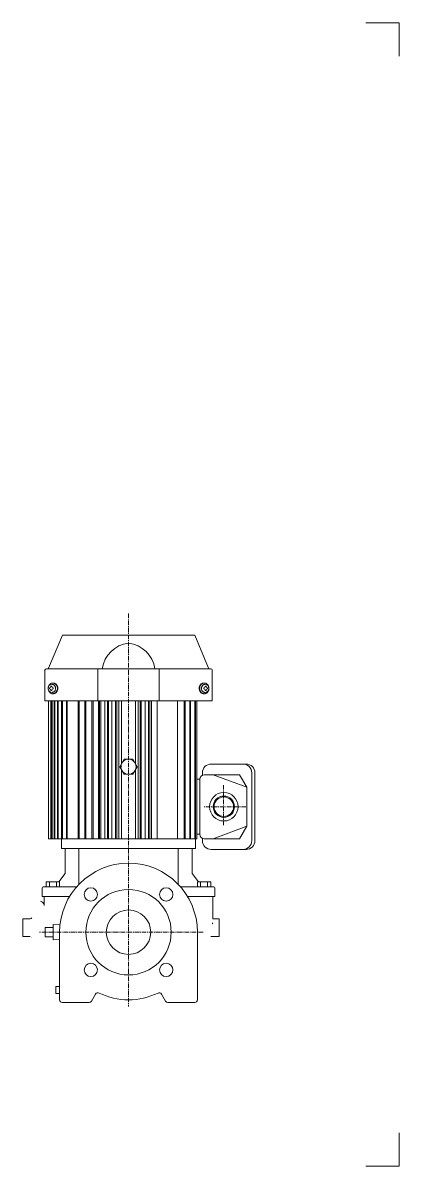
# Model space of a CAD drawing. Units: millimetres at full size. Extents: x -2521 to 910, y -642 to 642.
# Drawn here: x 487 to 910, y -642 to 642 of the extents above; entities that cross this region are included whole.
import ezdxf

# ---------------------------------------------------------------- set-up
doc = ezdxf.new("R2010")
doc.units = ezdxf.units.MM
doc.header["$LTSCALE"] = 4
doc.linetypes.add('USER1', pattern=[2, 1.25, -0.25, 0.25, -0.25])
doc.layers.add('0-3_DETAIL', color=7, linetype='Continuous', lineweight=18)
doc.layers.add('0-4_Defpoints', color=7, linetype='Continuous', lineweight=18)

msp = doc.modelspace()

# ---------------------------------------------------------------- linework, layer by layer
at = {"layer": '0-3_DETAIL', "color": 4, "linetype": 'USER1'}
for p, q in [((605.562, -21.234), (605.562, -463.092)), ((712.562, -214.301), (712.562, -259.707)), ((712.562, -214.301), (712.562, -259.707)), ((712.562, -214.301), (712.562, -258.834)), ((737.512, -238.547), (690.619, -238.547)), ((689.399, -379.547), (505.215, -379.547))]:
    msp.add_line(p, q, dxfattribs=at)
at = {"layer": '0-3_DETAIL'}
for p, q in [((531.162, -45.547), (515.421, -82.941)), ((531.162, -45.547), (679.962, -45.547)), ((679.962, -45.547), (695.702, -82.941)), ((511.562, -85.147), (511.562, -119.547)), ((513.162, -83.547), (697.962, -83.547)), ((571.037, -83.547), (571.037, -119.547)), ((640.086, -83.547), (640.086, -119.547)), ((699.562, -85.147), (699.562, -119.547)), ((516.987, -104.947), (516.637, -104.947)), ((516.637, -106.147), (516.637, -104.947)), ((516.987, -106.147), (516.637, -106.147)), ((519.387, -103.097), (518.187, -103.097)), ((518.187, -103.747), (518.187, -103.097)), ((518.187, -107.997), (518.187, -107.347)), ((519.387, -107.997), (518.187, -107.997)), ((519.387, -103.747), (519.387, -103.097)), ((519.387, -107.997), (519.387, -107.347)), ((520.587, -104.947), (520.937, -104.947)), ((520.587, -106.147), (520.937, -106.147)), ((520.937, -106.147), (520.937, -104.947)), ((690.186, -106.147), (690.186, -104.947)), ((690.536, -104.947), (690.186, -104.947)), ((690.536, -106.147), (690.186, -106.147)), ((691.736, -103.097), (692.936, -103.097)), ((691.736, -103.747), (691.736, -103.097)), ((691.736, -107.997), (691.736, -107.347)), ((691.736, -107.997), (692.936, -107.997)), ((692.936, -103.747), (692.936, -103.097)), ((692.936, -107.997), (692.936, -107.347)), ((694.136, -104.947), (694.486, -104.947)), ((694.136, -106.147), (694.486, -106.147)), ((694.486, -106.147), (694.486, -104.947)), ((511.562, -119.547), (699.562, -119.547)), ((515.478, -119.547), (515.478, -274.547)), ((518.024, -119.547), (518.024, -274.547)), ((519.128, -119.547), (519.128, -274.547)), ((519.534, -119.547), (519.534, -274.547)), ((521.942, -119.547), (521.942, -274.547)), ((522.496, -119.547), (522.496, -274.547)), ((525.671, -119.547), (525.671, -274.547)), ((526.368, -119.547), (526.368, -274.547)), ((530.276, -119.547), (530.276, -274.547)), ((531.108, -119.547), (531.108, -274.547)), ((535.719, -119.547), (535.719, -274.547)), ((536.657, -119.547), (536.657, -274.547)), ((548.804, -119.547), (548.804, -274.547)), ((549.969, -119.547), (549.969, -274.547)), ((556.317, -119.547), (556.317, -274.547)), ((557.57, -119.547), (557.57, -274.547)), ((564.361, -119.547), (564.361, -274.547)), ((565.705, -119.547), (565.705, -274.547)), ((571.729, -119.547), (571.729, -274.547)), ((572.873, -119.547), (572.873, -274.547)), ((574.273, -119.547), (574.273, -274.547)), ((579.079, -119.547), (579.079, -274.547)), ((581.73, -119.547), (581.73, -274.547)), ((583.181, -119.547), (583.181, -274.547)), ((586.72, -119.547), (586.72, -274.547)), ((590.855, -119.547), (590.855, -274.547)), ((592.338, -119.547), (592.338, -274.547)), ((594.567, -119.547), (594.567, -274.547)), ((597.562, -190.411), (597.562, -119.547)), ((613.562, -190.411), (613.562, -119.547)), ((616.557, -119.547), (616.557, -274.547)), ((618.788, -119.547), (618.788, -274.547)), ((619.641, -119.547), (619.641, -274.547)), ((624.403, -119.547), (624.403, -274.547)), ((627.945, -119.547), (627.945, -274.547)), ((629.391, -119.547), (629.391, -274.547)), ((631.429, -119.547), (631.429, -274.547)), ((637.903, -119.547), (637.903, -274.547)), ((660.758, -119.547), (660.758, -274.547)), ((668.15, -119.547), (668.15, -274.547)), ((669.216, -119.547), (669.216, -274.547)), ((674.475, -119.547), (674.475, -274.547)), ((675.41, -119.547), (675.41, -274.547)), ((680.031, -119.547), (680.031, -274.547)), ((680.832, -119.547), (680.832, -274.547)), ((682.562, -119.547), (682.562, -274.547)), ((595.762, -193.547), (600.639, -185.047)), ((610.484, -185.047), (600.639, -185.047)), ((615.362, -193.547), (610.484, -185.047)), ((737.767, -190.547), (698.611, -190.547)), ((595.762, -193.547), (600.639, -202.047)), ((597.562, -193.547), (597.562, -193.42)), ((597.562, -274.547), (597.562, -196.684)), ((610.484, -202.047), (600.639, -202.047)), ((615.362, -193.547), (610.484, -202.047)), ((613.562, -274.547), (613.562, -196.684)), ((688.611, -203.036), (688.611, -200.547)), ((690.767, -202.547), (730.526, -202.547)), ((738.53, -216.547), (700.824, -202.547)), ((730.526, -202.547), (738.53, -216.547)), ((744.256, -276.547), (744.256, -200.547)), ((747.767, -276.547), (747.767, -200.547)), ((685.767, -207.547), (682.767, -207.547)), ((685.767, -269.547), (685.767, -207.547)), ((738.53, -216.547), (738.53, -260.547)), ((685.767, -269.547), (682.767, -269.547)), ((738.53, -260.547), (700.824, -274.547)), ((730.526, -274.547), (738.53, -260.547)), ((515.478, -274.547), (682.562, -274.547)), ((530.062, -274.547), (530.062, -285.547)), ((681.062, -274.547), (681.062, -285.547)), ((688.611, -274.059), (688.611, -276.547)), ((690.767, -274.547), (730.526, -274.547)), ((530.062, -285.547), (681.062, -285.547)), ((534.098, -313.547), (534.098, -285.547)), ((549.695, -325.834), (549.695, -285.547)), ((661.428, -325.834), (661.428, -285.547)), ((677.025, -313.547), (677.025, -285.547)), ((737.767, -286.547), (698.611, -286.547)), ((534.098, -313.547), (527.027, -323.047)), ((677.025, -313.547), (684.096, -323.047)), ((508.562, -329.547), (508.562, -339.547)), ((509.562, -328.547), (547.207, -328.547)), ((513.062, -328.547), (513.062, -323.047)), ((528.062, -323.047), (513.062, -323.047)), ((516.562, -328.547), (516.562, -323.047)), ((524.562, -328.547), (524.562, -323.047)), ((528.062, -328.547), (528.062, -323.047)), ((701.562, -328.547), (663.916, -328.547)), ((683.062, -323.047), (698.062, -323.047)), ((683.062, -328.547), (683.062, -323.047)), ((686.562, -328.547), (686.562, -323.047)), ((694.562, -328.547), (694.562, -323.047)), ((698.062, -328.547), (698.062, -323.047)), ((702.562, -329.547), (702.562, -339.547)), ((539.182, -339.547), (508.562, -339.547)), ((509.562, -339.547), (539.182, -339.547)), ((510.562, -349.709), (510.562, -339.547)), ((701.562, -339.547), (671.941, -339.547)), ((671.941, -339.547), (702.562, -339.547)), ((700.562, -364.547), (700.562, -339.547)), ((510.562, -349.709), (510.562, -349.717)), ((510.562, -349.709), (510.562, -349.717)), ((486.667, -364.547), (486.667, -384.547)), ((494.917, -364.547), (486.667, -364.547)), ((528.507, -371.246), (520.916, -371.009)), ((520.916, -388.086), (520.916, -371.009)), ((707.652, -364.547), (700.562, -364.547)), ((707.652, -384.547), (707.652, -364.547)), ((494.917, -384.547), (486.667, -384.547)), ((496.346, -385.184), (496.344, -385.181)), ((511.916, -374.335), (520.916, -374.335)), ((511.916, -384.76), (511.916, -374.335)), ((511.916, -384.76), (520.916, -384.76)), ((528.062, -379.547), (528.062, -455.547)), ((683.062, -379.547), (683.062, -455.547)), ((707.652, -384.547), (697.976, -384.547)), ((496.653, -385.531), (496.595, -385.661)), ((528.062, -387.863), (520.916, -388.086)), ((523.935, -448.35), (523.935, -440.75)), ((523.935, -440.75), (528.062, -440.75)), ((523.935, -448.35), (528.062, -448.35)), ((563.928, -457.047), (568.497, -449.132)), ((647.196, -457.047), (642.626, -449.132)), ((531.062, -458.547), (561.33, -458.547)), ((680.062, -458.547), (649.794, -458.547))]:
    msp.add_line(p, q, dxfattribs=at)
for points in [[(525.535, -105.52), (525.506, -104.893), (525.421, -104.273), (525.281, -103.666), (525.086, -103.08), (524.839, -102.52), (524.543, -101.993), (524.2, -101.505), (523.816, -101.061), (523.393, -100.666), (522.937, -100.324), (522.452, -100.039), (521.945, -99.814), (521.419, -99.651), (520.882, -99.553), (520.339, -99.52), (519.796, -99.553), (519.259, -99.651), (518.733, -99.814), (518.226, -100.039), (517.741, -100.324), (517.285, -100.666), (516.862, -101.061), (516.478, -101.505), (516.135, -101.993), (515.839, -102.52), (515.592, -103.08), (515.397, -103.666), (515.256, -104.273), (515.171, -104.893), (515.143, -105.52), (515.171, -106.147), (515.256, -106.768), (515.397, -107.374), (515.592, -107.961), (515.839, -108.52), (516.135, -109.047), (516.478, -109.535), (516.862, -109.979), (517.285, -110.374)], [(519.639, -110.02), (520.046, -109.996), (520.448, -109.922), (520.841, -109.8), (521.221, -109.631), (521.584, -109.417), (521.925, -109.161), (522.242, -108.864), (522.53, -108.531), (522.786, -108.165), (523.008, -107.77), (523.193, -107.35), (523.339, -106.911), (523.444, -106.456), (523.508, -105.991), (523.529, -105.52), (523.508, -105.05), (523.444, -104.585), (523.339, -104.13), (523.193, -103.69), (523.008, -103.27), (522.786, -102.875), (522.53, -102.509), (522.242, -102.176), (521.925, -101.88), (521.584, -101.623), (521.221, -101.409), (520.841, -101.24), (520.448, -101.119), (520.046, -101.045), (519.639, -101.02)], [(520.589, -111.513), (521.15, -111.509), (521.707, -111.436), (522.253, -111.294), (522.784, -111.084), (523.291, -110.81), (523.771, -110.474), (524.216, -110.081), (524.622, -109.634), (524.983, -109.14), (525.297, -108.603), (525.559, -108.031), (525.765, -107.429), (525.915, -106.805), (526.005, -106.166), (526.035, -105.52), (526.005, -104.874), (525.915, -104.235), (525.765, -103.611), (525.559, -103.01), (525.297, -102.437), (524.983, -101.901), (524.622, -101.406), (524.216, -100.96), (523.771, -100.566), (523.291, -100.23), (522.784, -99.956), (522.253, -99.747), (521.707, -99.604), (521.15, -99.531), (520.589, -99.527)], [(690.534, -111.513), (689.974, -111.509), (689.417, -111.436), (688.87, -111.294), (688.339, -111.084), (687.832, -110.81), (687.353, -110.474), (686.907, -110.081), (686.502, -109.634), (686.14, -109.14), (685.826, -108.603), (685.565, -108.031), (685.358, -107.429), (685.208, -106.805), (685.118, -106.166), (685.088, -105.52), (685.118, -104.874), (685.208, -104.235), (685.358, -103.611), (685.565, -103.01), (685.826, -102.437), (686.14, -101.901), (686.502, -101.406), (686.907, -100.96), (687.353, -100.566), (687.832, -100.23), (688.339, -99.956), (688.87, -99.747), (689.417, -99.604), (689.974, -99.531), (690.534, -99.527)], [(685.588, -105.52), (685.617, -104.893), (685.702, -104.273), (685.843, -103.666), (686.037, -103.08), (686.284, -102.52), (686.581, -101.993), (686.923, -101.505), (687.307, -101.061), (687.73, -100.666), (688.186, -100.324), (688.671, -100.039), (689.179, -99.814), (689.704, -99.651), (690.241, -99.553), (690.784, -99.52), (691.327, -99.553), (691.865, -99.651), (692.39, -99.814), (692.898, -100.039), (693.382, -100.324), (693.838, -100.666), (694.261, -101.061), (694.646, -101.505), (694.988, -101.993), (695.284, -102.52), (695.531, -103.08), (695.726, -103.666), (695.867, -104.273), (695.952, -104.893), (695.98, -105.52), (695.952, -106.147), (695.867, -106.768), (695.726, -107.374), (695.531, -107.961), (695.284, -108.52), (694.988, -109.047), (694.646, -109.535), (694.261, -109.979), (693.838, -110.374)], [(691.484, -110.02), (691.078, -109.996), (690.675, -109.922), (690.282, -109.8), (689.902, -109.631), (689.539, -109.417), (689.198, -109.161), (688.881, -108.864), (688.593, -108.531), (688.337, -108.165), (688.115, -107.77), (687.931, -107.35), (687.785, -106.911), (687.679, -106.456), (687.616, -105.991), (687.594, -105.52), (687.616, -105.05), (687.679, -104.585), (687.785, -104.13), (687.931, -103.69), (688.115, -103.27), (688.337, -102.875), (688.593, -102.509), (688.881, -102.176), (689.198, -101.88), (689.539, -101.623), (689.902, -101.409), (690.282, -101.24), (690.675, -101.119), (691.078, -101.045), (691.484, -101.02)], [(517.285, -110.374), (517.741, -110.716), (518.226, -111.001), (518.733, -111.227), (519.259, -111.389), (519.796, -111.487), (520.339, -111.52), (520.882, -111.487), (521.419, -111.389), (521.945, -111.227), (522.452, -111.001), (522.937, -110.716), (523.393, -110.374), (523.816, -109.979), (524.2, -109.535), (524.543, -109.047), (524.839, -108.52), (525.086, -107.961), (525.281, -107.374), (525.421, -106.768), (525.506, -106.147), (525.535, -105.52)], [(693.838, -110.374), (693.382, -110.716), (692.898, -111.001), (692.39, -111.227), (691.865, -111.389), (691.327, -111.487), (690.784, -111.52), (690.241, -111.487), (689.704, -111.389), (689.179, -111.227), (688.671, -111.001), (688.186, -110.716), (687.73, -110.374), (687.307, -109.979), (686.923, -109.535), (686.581, -109.047), (686.284, -108.52), (686.037, -107.961), (685.843, -107.374), (685.702, -106.768), (685.617, -106.147), (685.588, -105.52)]]:
    msp.add_lwpolyline(points, dxfattribs=at)
for centre, radius in [((605.562, -193.547), 8.5), ((712.767, -238.547), 16), ((712.767, -238.547), 12), ((712.767, -238.547), 11), ((563.135, -337.121), 7.5), ((605.562, -379.547), 48), ((647.988, -337.121), 7.5), ((605.562, -379.547), 25), ((563.135, -421.974), 7.5), ((647.988, -421.974), 7.5)]:
    msp.add_circle(centre, radius, dxfattribs=at)
for centre, radius, start, end in [((609.45, -88.166), 33.735, 96.61903, 172.1314), ((601.673, -88.166), 33.735, 7.8686, 83.38097), ((513.162, -85.147), 1.6, 90, 180), ((514.502, -82.547), 1, 270, 336.8384), ((696.621, -82.547), 1, 203.1616, 270), ((697.962, -85.147), 1.6, 0, 90), ((519.639, -105.52), 4.5, 90, 270), ((691.484, -105.52), 4.5, 270, 90), ((516.987, -103.747), 1.2, 270, 0), ((516.987, -107.347), 1.2, 0, 90), ((520.587, -103.747), 1.2, 180, 270), ((520.587, -107.347), 1.2, 90, 180), ((690.536, -103.747), 1.2, 270, 0), ((690.536, -107.347), 1.2, 0, 90), ((694.136, -103.747), 1.2, 180, 270), ((694.136, -107.347), 1.2, 90, 180), ((698.611, -200.547), 10, 90, 180), ((734.256, -200.547), 10, 0, 90), ((737.767, -200.547), 10, 0, 90), ((690.767, -207.547), 5, 90, 180), ((690.767, -269.547), 5, 180, 270), ((698.611, -276.547), 10, 180, 270), ((734.256, -276.547), 10, 270, 0), ((737.767, -276.547), 10, 270, 0), ((605.562, -379.547), 77.5, 0, 180), ((509.562, -329.547), 1, 90, 180), ((701.562, -329.547), 1, 0, 90), ((494.929, -362.551), 2, 270.05056, 329.59071), ((704.153, -369.417), 3.974, 176.88615, 192.33797), ((571.095, -450.632), 3, 64.13317, 150), ((605.562, -379.547), 76, 244.13317, 295.86683), ((640.028, -450.632), 3, 30, 115.86683), ((531.062, -455.547), 3, 180, 270), ((561.33, -455.547), 3, 270, 330), ((649.794, -455.547), 3, 210, 270), ((680.062, -455.547), 3, 270, 0)]:
    msp.add_arc(centre, radius, start, end, dxfattribs=at)
msp.add_ellipse((505.562, -349.717), major_axis=(-4.977, -0.48), ratio=0.999574, start_param=3.23786376, end_param=4.43292694, dxfattribs=at)
at = {"layer": '0-4_Defpoints', "color": 8}
for points in [[(910, 605), (910, 642.5), (872.5, 642.5)], [(872.5, -642.5), (910, -642.5), (910, -605)]]:
    msp.add_lwpolyline(points, dxfattribs=at)

doc.saveas('drawing.dxf')
